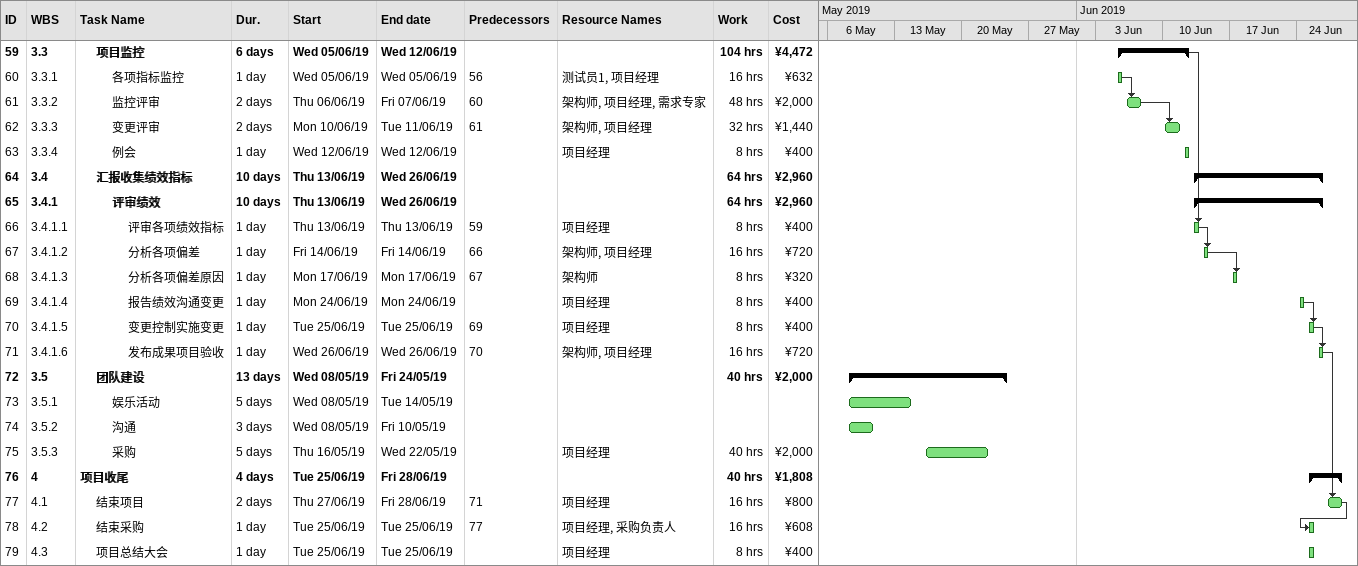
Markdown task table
| ID | WBS | Task | Duration | Start | Finish | Predecessors | Resources | Work (h) | Cost (¥) |
|---|---|---|---|---|---|---|---|---|---|
| 59 | 3.3 | **项目监控** | 6d | 2019-06-05 | 2019-06-12 |  |  | 104 | 4472 |
| 60 | 3.3.1 | 各项指标监控 | 1d | 2019-06-05 | 2019-06-05 | 56 | 测试员1, 项目经理 | 16 | 632 |
| 61 | 3.3.2 | 监控评审 | 2d | 2019-06-06 | 2019-06-07 | 60 | 架构师, 项目经理, 需求专家 | 48 | 2000 |
| 62 | 3.3.3 | 变更评审 | 2d | 2019-06-10 | 2019-06-11 | 61 | 架构师, 项目经理 | 32 | 1440 |
| 63 | 3.3.4 | 例会 | 1d | 2019-06-12 | 2019-06-12 |  | 项目经理 | 8 | 400 |
| 64 | 3.4 | **汇报收集绩效指标** | 10d | 2019-06-13 | 2019-06-26 |  |  | 64 | 2960 |
| 65 | 3.4.1 | **评审绩效** | 10d | 2019-06-13 | 2019-06-26 |  |  | 64 | 2960 |
| 66 | 3.4.1.1 | 评审各项绩效指标 | 1d | 2019-06-13 | 2019-06-13 | 59 | 项目经理 | 8 | 400 |
| 67 | 3.4.1.2 | 分析各项偏差 | 1d | 2019-06-14 | 2019-06-14 | 66 | 架构师, 项目经理 | 16 | 720 |
| 68 | 3.4.1.3 | 分析各项偏差原因 | 1d | 2019-06-17 | 2019-06-17 | 67 | 架构师 | 8 | 320 |
| 69 | 3.4.1.4 | 报告绩效沟通变更 | 1d | 2019-06-24 | 2019-06-24 |  | 项目经理 | 8 | 400 |
| 70 | 3.4.1.5 | 变更控制实施变更 | 1d | 2019-06-25 | 2019-06-25 | 69 | 项目经理 | 8 | 400 |
| 71 | 3.4.1.6 | 发布成果项目验收 | 1d | 2019-06-26 | 2019-06-26 | 70 | 架构师, 项目经理 | 16 | 720 |
| 72 | 3.5 | **团队建设** | 13d | 2019-05-08 | 2019-05-24 |  |  | 40 | 2000 |
| 73 | 3.5.1 | 娱乐活动 | 5d | 2019-05-08 | 2019-05-14 |  |  |  |  |
| 74 | 3.5.2 | 沟通 | 3d | 2019-05-08 | 2019-05-10 |  |  |  |  |
| 75 | 3.5.3 | 采购 | 5d | 2019-05-16 | 2019-05-22 |  | 项目经理 | 40 | 2000 |
| 76 | 4 | **项目收尾** | 4d | 2019-06-25 | 2019-06-28 |  |  | 40 | 1808 |
| 77 | 4.1 | 结束项目 | 2d | 2019-06-27 | 2019-06-28 | 71 | 项目经理 | 16 | 800 |
| 78 | 4.2 | 结束采购 | 1d | 2019-06-25 | 2019-06-25 | 77 | 项目经理, 采购负责人 | 16 | 608 |
| 79 | 4.3 | 项目总结大会 | 1d | 2019-06-25 | 2019-06-25 |  | 项目经理 | 8 | 400 |
